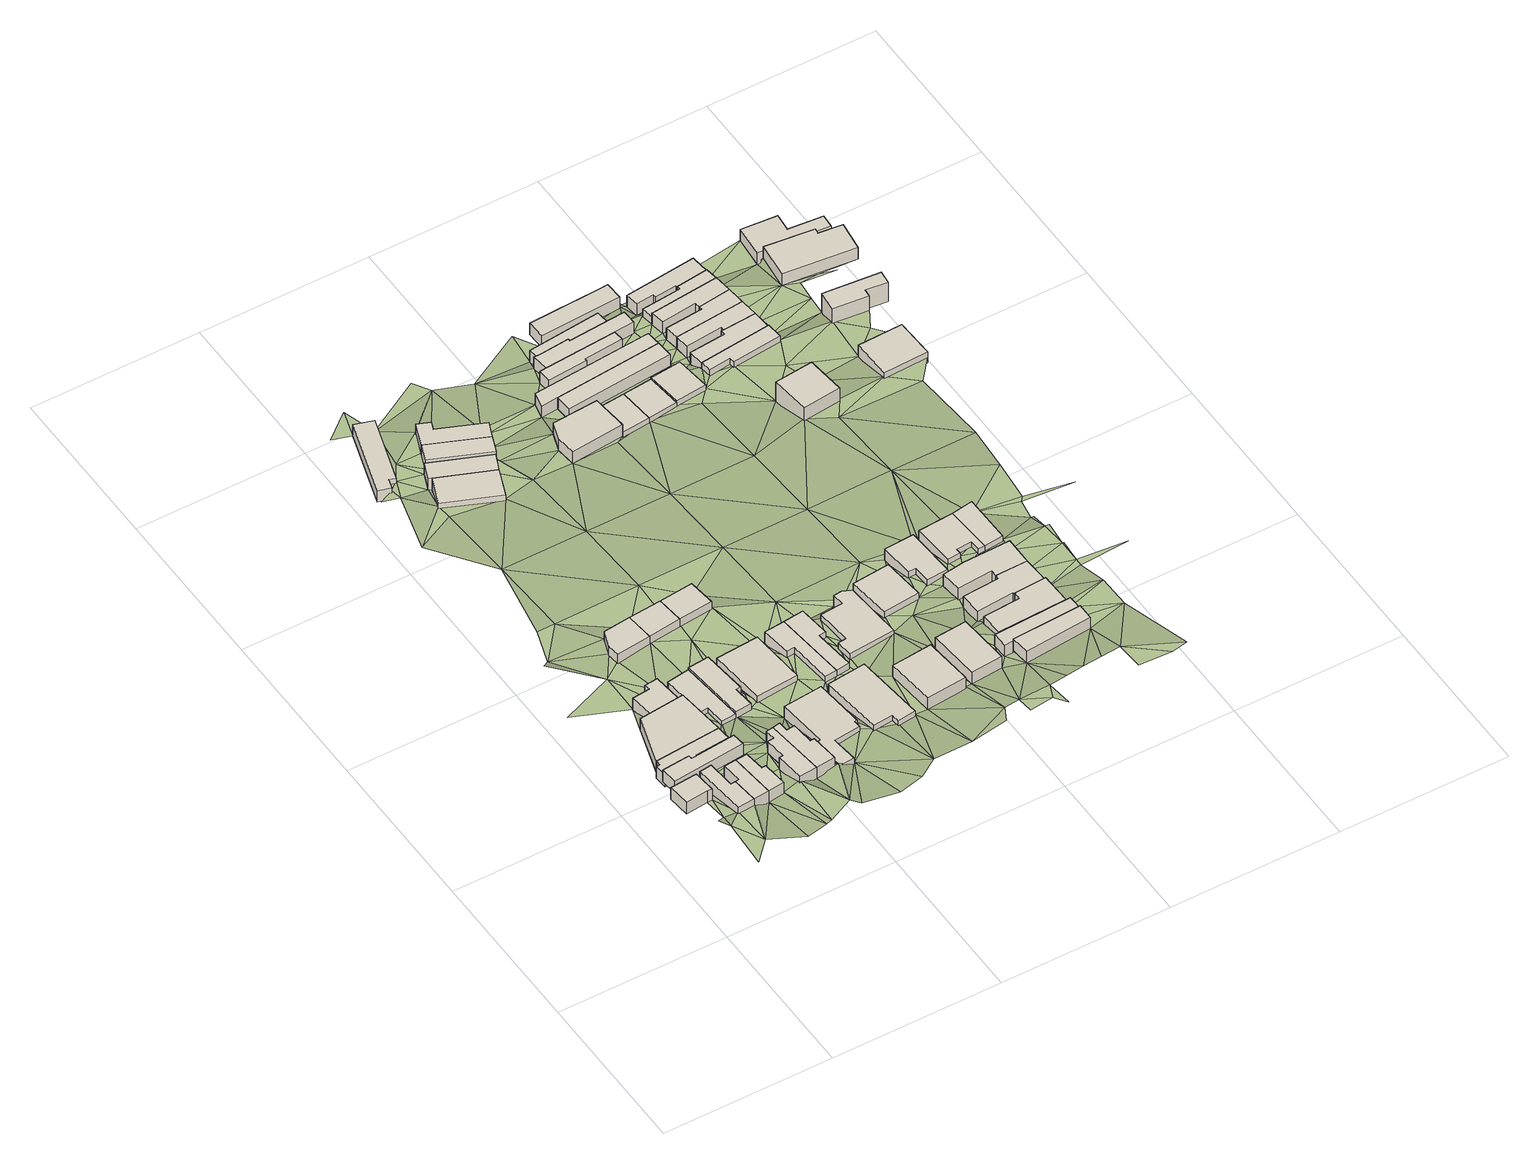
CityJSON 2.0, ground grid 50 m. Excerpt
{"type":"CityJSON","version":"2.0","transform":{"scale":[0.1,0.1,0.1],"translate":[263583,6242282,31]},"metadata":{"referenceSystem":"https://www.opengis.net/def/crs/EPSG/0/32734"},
"CityObjects":{
"building1":{"type":"Building","attributes":{"address":"53 Ravenscraig Road Walmer Estate Cape Town","building":"house","building:levels":1,"building_height":4.1,"plus_code":"4FRW3C8R+PWX","ground_height":49.82,"roof_height":53.92},"geometry":[{"type":"Solid","lod":"1","boundaries":[[[[0,1,2,3]],[[1,4,5,2]],[[4,6,7,5]],[[6,8,9,7]],[[8,0,3,9]],[[3,2,5,7,9]],[[8,6,4,1,0]]]]}]},
"building2":{"type":"Building","attributes":{"address":"44 Lever Street Walmer Estate Cape Town","building":"house","building:levels":1,"building_height":4.1,"plus_code":"4FRW3C8R+PXM","ground_height":49.82,"roof_height":53.92},"geometry":[{"type":"Solid","lod":"1","boundaries":[[[[10,11,12,13]],[[11,14,15,12]],[[14,16,17,15]],[[16,18,19,17]],[[18,20,21,19]],[[20,10,13,21]],[[13,12,15,17,19,21]],[[20,18,16,14,11,10]]]]}]},
"building3":{"type":"Building","attributes":{"address":"51 Walmer Estate Cape Town","building":"house","building:levels":1,"building_height":4.1,"plus_code":"4FRW3C8R+QXF","ground_height":49.82,"roof_height":53.92},"geometry":[{"type":"Solid","lod":"1","boundaries":[[[[22,23,24,25]],[[23,26,27,24]],[[26,28,29,27]],[[28,30,31,29]],[[30,32,33,31]],[[32,34,35,33]],[[34,22,25,35]],[[25,24,27,29,31,33,35]],[[34,32,30,28,26,23,22]]]]}]},
"building4":{"type":"Building","attributes":{"address":"42 Lever Street Walmer Estate Cape Town","building":"house","building:levels":1,"building_height":4.1,"plus_code":"4FRW3C8R+PXH","ground_height":49.82,"roof_height":53.92},"geometry":[{"type":"Solid","lod":"1","boundaries":[[[[36,37,38,39]],[[37,40,41,38]],[[40,10,13,41]],[[10,20,21,13]],[[20,42,43,21]],[[42,36,39,43]],[[39,38,41,13,21,43]],[[42,20,10,40,37,36]]]]}]},
"building5":{"type":"Building","attributes":{"address":"49 Walmer Estate Cape Town","building":"house","building:levels":1,"building_height":4.1,"plus_code":"4FRW3C8R+QXW","ground_height":47.28,"roof_height":51.38},"geometry":[{"type":"Solid","lod":"1","boundaries":[[[[44,45,46,47]],[[45,48,49,46]],[[48,50,51,49]],[[50,52,53,51]],[[52,54,55,53]],[[54,56,57,55]],[[56,58,59,57]],[[58,60,61,59]],[[60,44,47,61]],[[47,46,49,51,53,55,57,59,61]],[[60,58,56,54,52,50,48,45,44]]]]}]},
"building6":{"type":"Building","attributes":{"address":"Walmer Estate Cape Town","building":"house","building:levels":1,"building_height":4.1,"plus_code":"4FRW3C8R+RXP","ground_height":47.28,"roof_height":51.38},"geometry":[{"type":"Solid","lod":"1","boundaries":[[[[45,44,47,46]],[[44,62,63,47]],[[62,64,65,63]],[[64,45,46,65]],[[46,47,63,65]],[[64,62,44,45]]]]}]},
"building7":{"type":"Building","attributes":{"address":"40 Lever Street Walmer Estate Cape Town","building":"house","building:levels":1,"building_height":4.1,"plus_code":"4FRW3C8V+P2F","ground_height":49.82,"roof_height":53.92},"geometry":[{"type":"Solid","lod":"1","boundaries":[[[[36,42,43,39]],[[42,66,67,43]],[[66,68,69,67]],[[68,70,71,69]],[[70,72,73,71]],[[72,36,39,73]],[[39,43,67,69,71,73]],[[72,70,68,66,42,36]]]]}]},
"building8":{"type":"Building","attributes":{"address":"2 Bridge Street Walmer Estate Cape Town","building":"house","building:levels":1,"building_height":4.1,"plus_code":"4FRW3C8R+VXH","ground_height":44.47,"roof_height":48.57},"geometry":[{"type":"Solid","lod":"1","boundaries":[[[[74,75,76,77]],[[75,78,79,76]],[[78,80,81,79]],[[80,82,83,81]],[[82,84,85,83]],[[84,86,87,85]],[[86,88,89,87]],[[88,74,77,89]],[[77,76,79,81,83,85,87,89]],[[88,86,84,82,80,78,75,74]]]]}]},
"building9":{"type":"Building","attributes":{"address":"Lever Street Walmer Estate Cape Town","building":"house","building:levels":1,"building_height":4.1,"plus_code":"4FRW3C8V+P3R","ground_height":50.27,"roof_height":54.37},"geometry":[{"type":"Solid","lod":"1","boundaries":[[[[90,91,92,93]],[[91,94,95,92]],[[94,96,97,95]],[[96,98,99,97]],[[98,100,101,99]],[[100,102,103,101]],[[102,104,105,103]],[[104,90,93,105]],[[93,92,95,97,99,101,103,105]],[[104,102,100,98,96,94,91,90]]]]}]},
"building10":{"type":"Building","attributes":{"address":"4 Bridge Street Walmer Estate Cape Town","building":"house","building:levels":1,"building_height":4.1,"plus_code":"4FRW3C8V+V28","ground_height":44.47,"roof_height":48.57},"geometry":[{"type":"Solid","lod":"1","boundaries":[[[[106,107,108,109]],[[107,110,111,108]],[[110,112,113,111]],[[112,114,115,113]],[[114,116,117,115]],[[116,106,109,117]],[[109,108,111,113,115,117]],[[116,114,112,110,107,106]]]]}]},
"building11":{"type":"Building","attributes":{"address":"Lever Street Walmer Estate Cape Town","building":"house","building:levels":1,"building_height":4.1,"plus_code":"4FRW3C8V+Q33","ground_height":50.27,"roof_height":54.37},"geometry":[{"type":"Solid","lod":"1","boundaries":[[[[91,90,93,92]],[[90,118,119,93]],[[118,120,121,119]],[[120,122,123,121]],[[122,124,125,123]],[[124,126,127,125]],[[126,128,129,127]],[[128,91,92,129]],[[92,93,119,121,123,125,127,129]],[[128,126,124,122,120,118,90,91]]]]}]},
"building12":{"type":"Building","attributes":{"address":"1 Bridge Street Walmer Estate Cape Town","building":"house","building:levels":1,"building_height":4.1,"plus_code":"4FRW3C8V+X27","ground_height":43.1,"roof_height":47.2},"geometry":[{"type":"Solid","lod":"1","boundaries":[[[[130,131,132,133]],[[131,134,135,132]],[[134,136,137,135]],[[136,138,139,137]],[[138,130,133,139]],[[133,132,135,137,139]],[[138,136,134,131,130]]]]}]},
"building13":{"type":"Building","attributes":{"address":"6 Bridge Street Walmer Estate Cape Town","building":"house","building:levels":1,"building_height":4.1,"plus_code":"4FRW3C8V+V36","ground_height":45.21,"roof_height":49.31},"geometry":[{"type":"Solid","lod":"1","boundaries":[[[[140,141,142,143]],[[141,144,145,142]],[[144,146,147,145]],[[146,148,149,147]],[[148,150,151,149]],[[150,140,143,151]],[[143,142,145,147,149,151]],[[150,148,146,144,141,140]]]]}]},
"building14":{"type":"Building","attributes":{"address":"34 Lever Street Walmer Estate Cape Town","building":"house","building:levels":1,"building_height":4.1,"plus_code":"4FRW3C8V+Q4F","ground_height":47.65,"roof_height":51.75},"geometry":[{"type":"Solid","lod":"1","boundaries":[[[[152,153,154,155]],[[153,156,157,154]],[[156,158,159,157]],[[158,160,161,159]],[[160,162,163,161]],[[162,164,165,163]],[[164,166,167,165]],[[166,168,169,167]],[[168,170,171,169]],[[170,152,155,171]],[[155,154,157,159,161,163,165,167,169,171]],[[170,168,166,164,162,160,158,156,153,152]]]]}]},
"building15":{"type":"Building","attributes":{"address":"3 Bridge Street Walmer Estate Cape Town","building":"house","building:levels":1,"building_height":4.1,"plus_code":"4FRW3C8V+X36","ground_height":43.1,"roof_height":47.2},"geometry":[{"type":"Solid","lod":"1","boundaries":[[[[131,130,133,132]],[[130,172,173,133]],[[172,174,175,173]],[[174,131,132,175]],[[132,133,173,175]],[[174,172,130,131]]]]}]},
"building16":{"type":"Building","attributes":{"address":"8 Bridge Street Walmer Estate Cape Town","building":"house","building:levels":1,"building_height":4.1,"plus_code":"4FRW3C8V+V42","ground_height":45.21,"roof_height":49.31},"geometry":[{"type":"Solid","lod":"1","boundaries":[[[[176,177,178,179]],[[177,180,181,178]],[[180,182,183,181]],[[182,176,179,183]],[[179,178,181,183]],[[182,180,177,176]]]]}]},
"building17":{"type":"Building","attributes":{"address":"42 Upper Warwick Street Woodstock Cape Town","building":"house","building:levels":1,"building_height":4.1,"plus_code":"4FRW3C9R+8X7","ground_height":31.88,"roof_height":35.98},"geometry":[{"type":"Solid","lod":"1","boundaries":[[[[184,185,186,187]],[[185,188,189,186]],[[188,190,191,189]],[[190,192,193,191]],[[192,194,195,193]],[[194,184,187,195]],[[187,186,189,191,193,195]],[[194,192,190,188,185,184]]]]}]},
"building18":{"type":"Building","attributes":{"address":"5A Bridge Street Walmer Estate Cape Town","building":"house","building:levels":1,"building_height":4.1,"plus_code":"4FRW3C8V+X46","ground_height":43.1,"roof_height":47.2},"geometry":[{"type":"Solid","lod":"1","boundaries":[[[[174,172,173,175]],[[172,196,197,173]],[[196,198,199,197]],[[198,174,175,199]],[[175,173,197,199]],[[198,196,172,174]]]]}]},
"building19":{"type":"Building","attributes":{"address":"38 Ravenscraig Road Woodstock Cape Town","building":"house","building:levels":1,"building_height":4.1,"plus_code":"4FRW3C9V+62F","ground_height":34.87,"roof_height":38.97},"geometry":[{"type":"Solid","lod":"1","boundaries":[[[[200,201,202,203]],[[201,204,205,202]],[[204,206,207,205]],[[206,200,203,207]],[[203,202,205,207]],[[206,204,201,200]]]]}]},
"building20":{"type":"Building","attributes":{"address":"26 Lever Street Walmer Estate Cape Town","building":"house","building:levels":1,"building_height":4.1,"plus_code":"4FRW3C8V+Q58","ground_height":48.02,"roof_height":52.12},"geometry":[{"type":"Solid","lod":"1","boundaries":[[[[208,209,210,211]],[[209,212,213,210]],[[212,214,215,213]],[[214,216,217,215]],[[216,218,219,217]],[[218,208,211,219]],[[211,210,213,215,217,219]],[[218,216,214,212,209,208]]]]}]},
"building21":{"type":"Building","attributes":{"address":"10 Bridge Street Walmer Estate Cape Town","building":"house","building:levels":1,"building_height":4.1,"plus_code":"4FRW3C8V+R5M","ground_height":45.42,"roof_height":49.52},"geometry":[{"type":"Solid","lod":"1","boundaries":[[[[220,221,222,223]],[[221,224,225,222]],[[224,226,227,225]],[[226,228,229,227]],[[228,230,231,229]],[[230,220,223,231]],[[223,222,225,227,229,231]],[[230,228,226,224,221,220]]]]}]},
"building22":{"type":"Building","attributes":{"address":"36 Ravenscraig Road Woodstock Cape Town","building":"house","building:levels":1,"building_height":4.1,"plus_code":"4FRW3C9V+62W","ground_height":34.87,"roof_height":38.97},"geometry":[{"type":"Solid","lod":"1","boundaries":[[[[200,232,233,203]],[[232,234,235,233]],[[234,236,237,235]],[[236,201,202,237]],[[201,200,203,202]],[[203,233,235,237,202]],[[201,236,234,232,200]]]]}]},
"building23":{"type":"Building","attributes":{"address":"34 Ravenscraig Road Woodstock Cape Town","building":"house","building:levels":1,"building_height":4.1,"plus_code":"4FRW3C9V+72H","ground_height":33.95,"roof_height":38.05},"geometry":[{"type":"Solid","lod":"1","boundaries":[[[[238,239,240,241]],[[239,242,243,240]],[[242,244,245,243]],[[244,238,241,245]],[[241,240,243,245]],[[244,242,239,238]]]]}]},
"building24":{"type":"Building","attributes":{"address":"12 Bridge Street Walmer Estate Cape Town","building":"house","building:levels":1,"building_height":4.1,"plus_code":"4FRW3C8V+R5P","ground_height":45.42,"roof_height":49.52},"geometry":[{"type":"Solid","lod":"1","boundaries":[[[[221,220,223,222]],[[220,246,247,223]],[[246,248,249,247]],[[248,250,251,249]],[[250,252,253,251]],[[252,221,222,253]],[[222,223,247,249,251,253]],[[252,250,248,246,220,221]]]]}]},
"building25":{"type":"Building","attributes":{"address":"32 Ravenscraig Road Woodstock Cape Town","building":"house","building:levels":1,"building_height":4.1,"plus_code":"4FRW3C9V+72X","ground_height":33.95,"roof_height":38.05},"geometry":[{"type":"Solid","lod":"1","boundaries":[[[[238,254,255,241]],[[254,256,257,255]],[[256,258,259,257]],[[258,260,261,259]],[[260,239,240,261]],[[239,238,241,240]],[[241,255,257,259,261,240]],[[239,260,258,256,254,238]]]]}]},
"building26":{"type":"Building","attributes":{"address":"24 Lever Street Walmer Estate Cape Town","building":"house","building:levels":1,"building_height":4.1,"plus_code":"4FRW3C8V+Q65","ground_height":50.91,"roof_height":55.01},"geometry":[{"type":"Solid","lod":"1","boundaries":[[[[262,263,264,265]],[[263,266,267,264]],[[266,268,269,267]],[[268,262,265,269]],[[265,264,267,269]],[[268,266,263,262]]]]}]},
"building27":{"type":"Building","attributes":{"address":"14 Bridge Street Walmer Estate Cape Town","building":"house","building:levels":1,"building_height":4.1,"plus_code":"4FRW3C8V+V68","ground_height":45.42,"roof_height":49.52},"geometry":[{"type":"Solid","lod":"1","boundaries":[[[[270,271,272,273]],[[271,274,275,272]],[[274,276,277,275]],[[276,278,279,277]],[[278,280,281,279]],[[280,282,283,281]],[[282,284,285,283]],[[284,286,287,285]],[[286,270,273,287]],[[273,272,275,277,279,281,283,285,287]],[[286,284,282,280,278,276,274,271,270]]]]}]},
"building28":{"type":"Building","attributes":{"address":"22 Lever Street Walmer Estate Cape Town","building":"house","building:levels":1,"building_height":4.1,"plus_code":"4FRW3C8V+Q82","ground_height":51.64,"roof_height":55.74},"geometry":[{"type":"Solid","lod":"1","boundaries":[[[[288,289,290,291]],[[289,292,293,290]],[[292,294,295,293]],[[294,288,291,295]],[[291,290,293,295]],[[294,292,289,288]]]]}]},
"building29":{"type":"Building","attributes":{"address":"14 High Street Woodstock Cape Town","building":"house","building:levels":1,"building_height":4.1,"plus_code":"4FRW3C9V+65M","ground_height":37.49,"roof_height":41.59},"geometry":[{"type":"Solid","lod":"1","boundaries":[[[[296,297,298,299]],[[297,300,301,298]],[[300,302,303,301]],[[302,304,305,303]],[[304,296,299,305]],[[299,298,301,303,305]],[[304,302,300,297,296]]]]}]},
"building30":{"type":"Building","attributes":{"address":"16 Bridge Street Walmer Estate Cape Town","building":"house","building:levels":1,"building_height":4.1,"plus_code":"4FRW3C8V+V7H","ground_height":46.21,"roof_height":50.31},"geometry":[{"type":"Solid","lod":"1","boundaries":[[[[306,307,308,309]],[[307,310,311,308]],[[310,312,313,311]],[[312,306,309,313]],[[309,308,311,313]],[[312,310,307,306]]]]}]},
"building31":{"type":"Building","attributes":{"address":"12 High Street Woodstock Cape Town","building":"house","building:levels":1,"building_height":4.1,"plus_code":"4FRW3C9V+66F","ground_height":34.59,"roof_height":38.69},"geometry":[{"type":"Solid","lod":"1","boundaries":[[[[314,315,316,317]],[[315,318,319,316]],[[318,320,321,319]],[[320,314,317,321]],[[317,316,319,321]],[[320,318,315,314]]]]}]},
"building32":{"type":"Building","attributes":{"address":"42 Upper Park Road Walmer Estate Cape Town","building":"house","building:levels":1,"building_height":4.1,"plus_code":"4FRW3C8V+P9Q","ground_height":52.41,"roof_height":56.51},"geometry":[{"type":"Solid","lod":"1","boundaries":[[[[322,323,324,325]],[[323,326,327,324]],[[326,328,329,327]],[[328,322,325,329]],[[325,324,327,329]],[[328,326,323,322]]]]}]},
"building33":{"type":"Building","attributes":{"address":"40 Upper Park Road Walmer Estate Cape Town","building":"house","building:levels":1,"building_height":4.1,"plus_code":"4FRW3C8V+P9W","ground_height":51.64,"roof_height":55.74},"geometry":[{"type":"Solid","lod":"1","boundaries":[[[[330,331,332,333]],[[331,334,335,332]],[[334,336,337,335]],[[336,338,339,337]],[[338,330,333,339]],[[333,332,335,337,339]],[[338,336,334,331,330]]]]}]},
"building34":{"type":"Building","attributes":{"address":"18 Bridge Street Walmer Estate Cape Town","building":"house","building:levels":1,"building_height":4.1,"plus_code":"4FRW3C8V+V8X","ground_height":46.21,"roof_height":50.31},"geometry":[{"type":"Solid","lod":"1","boundaries":[[[[340,341,342,343]],[[341,344,345,342]],[[344,346,347,345]],[[346,348,349,347]],[[348,350,351,349]],[[350,340,343,351]],[[343,342,345,347,349,351]],[[350,348,346,344,341,340]]]]}]},
"building35":{"type":"Building","attributes":{"address":"38 Upper Park Road Walmer Estate Cape Town","building":"house","building:levels":1,"building_height":4.1,"plus_code":"4FRW3C8V+Q9H","ground_height":49.59,"roof_height":53.69},"geometry":[{"type":"Solid","lod":"1","boundaries":[[[[352,353,354,355]],[[353,356,357,354]],[[356,358,359,357]],[[358,360,361,359]],[[360,362,363,361]],[[362,352,355,363]],[[355,354,357,359,361,363]],[[362,360,358,356,353,352]]]]}]},
"building36":{"type":"Building","attributes":{"address":"27 Ravenscraig Road Woodstock Cape Town","building":"house","building:levels":1,"building_height":4.1,"plus_code":"4FRW3C9V+76Q","ground_height":34.59,"roof_height":38.69},"geometry":[{"type":"Solid","lod":"1","boundaries":[[[[364,365,366,367]],[[365,368,369,366]],[[368,370,371,369]],[[370,372,373,371]],[[372,364,367,373]],[[367,366,369,371,373]],[[372,370,368,365,364]]]]}]},
"building37":{"type":"Building","attributes":{"address":"36 Upper Park Road Walmer Estate Cape Town","building":"house","building:levels":1,"building_height":4.1,"plus_code":"4FRW3C8V+R95","ground_height":48.82,"roof_height":52.92},"geometry":[{"type":"Solid","lod":"1","boundaries":[[[[374,375,376,377]],[[375,378,379,376]],[[378,380,381,379]],[[380,382,383,381]],[[382,384,385,383]],[[384,386,387,385]],[[386,388,389,387]],[[388,374,377,389]],[[377,376,379,381,383,385,387,389]],[[388,386,384,382,380,378,375,374]]]]}]},
"building38":{"type":"Building","attributes":{"address":"25 Ravenscraig Road Woodstock Cape Town","building":"house","building:levels":1,"building_height":4.1,"plus_code":"4FRW3C9V+864","ground_height":34.59,"roof_height":38.69},"geometry":[{"type":"Solid","lod":"1","boundaries":[[[[390,391,392,393]],[[391,394,395,392]],[[394,396,397,395]],[[396,398,399,397]],[[398,400,401,399]],[[400,402,403,401]],[[402,390,393,403]],[[393,392,395,397,399,401,403]],[[402,400,398,396,394,391,390]]]]}]},
"building39":{"type":"Building","attributes":{"address":"29 Ravenscraig Road Woodstock Cape Town","building":"house","building:levels":1,"building_height":4.1,"plus_code":"4FRW3C9V+769","ground_height":34.59,"roof_height":38.69},"geometry":[{"type":"Solid","lod":"1","boundaries":[[[[364,404,405,367]],[[404,406,407,405]],[[406,365,366,407]],[[365,364,367,366]],[[367,405,407,366]],[[365,406,404,364]]]]}]},
"building40":{"type":"Building","attributes":{"address":"10 High Street Woodstock Cape Town","building":"house","building:levels":1,"building_height":4.1,"plus_code":"4FRW3C9V+67C","ground_height":34.59,"roof_height":38.69},"geometry":[{"type":"Solid","lod":"1","boundaries":[[[[320,318,319,321]],[[318,408,409,319]],[[408,410,411,409]],[[410,320,321,411]],[[321,319,409,411]],[[410,408,318,320]]]]}]},
"building41":{"type":"Building","attributes":{"address":"34 Upper Park Road Walmer Estate Cape Town","building":"house","building:levels":1,"building_height":4.1,"plus_code":"4FRW3C8V+R9X","ground_height":48.82,"roof_height":52.92},"geometry":[{"type":"Solid","lod":"1","boundaries":[[[[375,374,377,376]],[[374,412,413,377]],[[412,414,415,413]],[[414,416,417,415]],[[416,418,419,417]],[[418,420,421,419]],[[420,375,376,421]],[[376,377,413,415,417,419,421]],[[420,418,416,414,412,374,375]]]]}]},
"building42":{"type":"Building","attributes":{"address":"23 Ravenscraig Road Woodstock Cape Town","building":"house","building:levels":1,"building_height":4.1,"plus_code":"4FRW3C9V+87C","ground_height":34.59,"roof_height":38.69},"geometry":[{"type":"Solid","lod":"1","boundaries":[[[[391,390,393,392]],[[390,422,423,393]],[[422,424,425,423]],[[424,426,427,425]],[[426,428,429,427]],[[428,430,431,429]],[[430,432,433,431]],[[432,391,392,433]],[[392,393,423,425,427,429,431,433]],[[432,430,428,426,424,422,390,391]]]]}]},
"building43":{"type":"Building","attributes":{"address":"20 Bridge Street Walmer Estate Cape Town","building":"house","building:levels":1,"building_height":4.1,"plus_code":"4FRW3C8V+V9X","ground_height":46.74,"roof_height":50.84},"geometry":[{"type":"Solid","lod":"1","boundaries":[[[[434,435,436,437]],[[435,438,439,436]],[[438,440,441,439]],[[440,442,443,441]],[[442,444,445,443]],[[444,446,447,445]],[[446,448,449,447]],[[448,434,437,449]],[[437,436,439,441,443,445,447,449]],[[448,446,444,442,440,438,435,434]]]]}]},
"building44":{"type":"Building","attributes":{"address":"21 Ravenscraig Road Woodstock Cape Town","building":"house","building:levels":1,"building_height":4.1,"plus_code":"4FRW3C9V+86X","ground_height":32.24,"roof_height":36.34},"geometry":[{"type":"Solid","lod":"1","boundaries":[[[[450,451,452,453]],[[451,454,455,452]],[[454,456,457,455]],[[456,458,459,457]],[[458,460,461,459]],[[460,462,463,461]],[[462,450,453,463]],[[453,452,455,457,459,461,463]],[[462,460,458,456,454,451,450]]]]}]},
"building45":{"type":"Building","attributes":{"address":"8 High Street Woodstock Cape Town","building":"house","building:levels":1,"building_height":4.1,"plus_code":"4FRW3C9V+68C","ground_height":35.14,"roof_height":39.24},"geometry":[{"type":"Solid","lod":"1","boundaries":[[[[464,465,466,467]],[[465,468,469,466]],[[468,470,471,469]],[[470,464,467,471]],[[467,466,469,471]],[[470,468,465,464]]]]}]},
"building46":{"type":"Building","attributes":{"address":"22 Bridge Street","building":"yes","building:levels":1,"building_height":4.1,"plus_code":"4FRW3C8V+VCW","ground_height":46.74,"roof_height":50.84},"geometry":[{"type":"Solid","lod":"1","boundaries":[[[[434,448,449,437]],[[448,472,473,449]],[[472,474,475,473]],[[474,434,437,475]],[[437,449,473,475]],[[474,472,448,434]]]]}]},
"building47":{"type":"Building","attributes":{"address":"19 Ravenscraig Road Woodstock Cape Town","building":"house","building:levels":1,"building_height":4.1,"plus_code":"4FRW3C9V+977","ground_height":32.24,"roof_height":36.34},"geometry":[{"type":"Solid","lod":"1","boundaries":[[[[476,477,478,479]],[[477,480,481,478]],[[480,482,483,481]],[[482,484,485,483]],[[484,476,479,485]],[[479,478,481,483,485]],[[484,482,480,477,476]]]]}]},
"building48":{"type":"Building","attributes":{"address":"20A Park Road Woodstock Cape Town","building":"house","building:levels":2,"building_height":6.9,"plus_code":"4FRW3C9V+4CR","ground_height":38.18,"roof_height":45.08},"geometry":[{"type":"Solid","lod":"1","boundaries":[[[[486,487,488,489]],[[487,490,491,488]],[[490,492,493,491]],[[492,486,489,493]],[[489,488,491,493]],[[492,490,487,486]]]]}]},
"building49":{"type":"Building","attributes":{"address":"22 Park Road Woodstock Cape Town","building":"house","building:levels":1,"building_height":4.1,"plus_code":"4FRW3C9V+69P","ground_height":35.5,"roof_height":39.6},"geometry":[{"type":"Solid","lod":"1","boundaries":[[[[494,495,496,497]],[[495,498,499,496]],[[498,500,501,499]],[[500,502,503,501]],[[502,504,505,503]],[[504,494,497,505]],[[497,496,499,501,503,505]],[[504,502,500,498,495,494]]]]}]},
"building50":{"type":"Building","attributes":{"address":"20 Park Road Woodstock Cape Town","building":"house","building:levels":1,"building_height":4.1,"plus_code":"4FRW3C9V+69W","ground_height":35.14,"roof_height":39.24},"geometry":[{"type":"Solid","lod":"1","boundaries":[[[[506,507,508,509]],[[507,510,511,508]],[[510,512,513,511]],[[512,514,515,513]],[[514,516,517,515]],[[516,518,519,517]],[[518,506,509,519]],[[509,508,511,513,515,517,519]],[[518,516,514,512,510,507,506]]]]}]},
"building51":{"type":"Building","attributes":{"address":"18 Park Road Woodstock Cape Town","building":"house","building:levels":1,"building_height":4.1,"plus_code":"4FRW3C9V+79G","ground_height":35.14,"roof_height":39.24},"geometry":[{"type":"Solid","lod":"1","boundaries":[[[[507,520,521,508]],[[520,522,523,521]],[[522,524,525,523]],[[524,526,527,525]],[[526,510,511,527]],[[510,507,508,511]],[[508,521,523,525,527,511]],[[510,526,524,522,520,507]]]]}]},
"building52":{"type":"Building","attributes":{"address":"16 Park Road Woodstock Cape Town","building":"house","building:levels":1,"building_height":4.1,"plus_code":"4FRW3C9V+79P","ground_height":35.14,"roof_height":39.24},"geometry":[{"type":"Solid","lod":"1","boundaries":[[[[520,528,529,521]],[[528,530,531,529]],[[530,532,533,531]],[[532,534,535,533]],[[534,522,523,535]],[[522,520,521,523]],[[521,529,531,533,535,523]],[[522,534,532,530,528,520]]]]}]},
"building53":{"type":"Building","attributes":{"address":"14 Park Road Woodstock Cape Town","building":"house","building:levels":1,"building_height":4.1,"plus_code":"4FRW3C9V+894","ground_height":35.14,"roof_height":39.24},"geometry":[{"type":"Solid","lod":"1","boundaries":[[[[528,536,537,529]],[[536,538,539,537]],[[538,540,541,539]],[[540,542,543,541]],[[542,544,545,543]],[[544,530,531,545]],[[530,528,529,531]],[[529,537,539,541,543,545,531]],[[530,544,542,540,538,536,528]]]]}]},
"building54":{"type":"Building","attributes":{"address":"12 Park Road Woodstock Cape Town","building":"house","building:levels":1,"building_height":4.1,"plus_code":"4FRW3C9V+89G","ground_height":33.24,"roof_height":37.34},"geometry":[{"type":"Solid","lod":"1","boundaries":[[[[546,547,548,549]],[[547,550,551,548]],[[550,552,553,551]],[[552,554,555,553]],[[554,556,557,555]],[[556,558,559,557]],[[558,546,549,559]],[[549,548,551,553,555,557,559]],[[558,556,554,552,550,547,546]]]]}]},
"building55":{"type":"Building","attributes":{"address":"10 Park Road Woodstock Cape Town","building":"house","building:levels":1,"building_height":4.1,"plus_code":"4FRW3C9V+89W","ground_height":32.92,"roof_height":37.02},"geometry":[{"type":"Solid","lod":"1","boundaries":[[[[560,561,562,563]],[[561,564,565,562]],[[564,566,567,565]],[[566,568,569,567]],[[568,570,571,569]],[[570,572,573,571]],[[572,574,575,573]],[[574,560,563,575]],[[563,562,565,567,569,571,573,575]],[[574,572,570,568,566,564,561,560]]]]}]},
"building56":{"type":"Building","attributes":{"address":"19 Park Road Woodstock Cape Town","building":"house","building:levels":1,"building_height":4.1,"plus_code":"4FRW3C9V+4GV","ground_height":38.2,"roof_height":42.3},"geometry":[{"type":"Solid","lod":"1","boundaries":[[[[576,577,578,579]],[[577,580,581,578]],[[580,582,583,581]],[[582,576,579,583]],[[579,578,581,583]],[[582,580,577,576]]]]}]},
"building57":{"type":"Building","attributes":{"address":"17 Park Road Woodstock Cape Town","building":"house","building:levels":2,"building_height":6.9,"plus_code":"4FRW3C9V+6GG","ground_height":35.75,"roof_height":42.65},"geometry":[{"type":"Solid","lod":"1","boundaries":[[[[584,585,586,587]],[[585,588,589,586]],[[588,590,591,589]],[[590,592,593,591]],[[592,594,595,593]],[[594,584,587,595]],[[587,586,589,591,593,595]],[[594,592,590,588,585,584]]]]}]},
"building58":{"type":"Building","attributes":{"address":"11 Park Road Woodstock Cape Town","building":"house","building:levels":1,"building_height":4.1,"plus_code":"4FRW3C9V+8G4","ground_height":35.65,"roof_height":39.75},"geometry":[{"type":"Solid","lod":"1","boundaries":[[[[596,597,598,599]],[[597,600,601,598]],[[600,602,603,601]],[[602,604,605,603]],[[604,606,607,605]],[[606,596,599,607]],[[599,598,601,603,605,607]],[[606,604,602,600,597,596]]]]}]},
"building59":{"type":"Building","attributes":{"address":"9 Park Road Woodstock Cape Town","building":"house","building:levels":1,"building_height":4.1,"plus_code":"4FRW3C9V+9G2","ground_height":33.32,"roof_height":37.42},"geometry":[{"type":"Solid","lod":"1","boundaries":[[[[608,609,610,611]],[[609,612,613,610]],[[612,614,615,613]],[[614,616,617,615]],[[616,618,619,617]],[[618,608,611,619]],[[611,610,613,615,617,619]],[[618,616,614,612,609,608]]]]}]},
"terrain1":{"type":"TINRelief","geometry":[{"type":"CompositeSurface","lod":"1","boundaries":[[[620,621,622]],[[620,623,624]],[[620,622,625]],[[625,623,620]],[[4,1,623]],[[625,4,623]],[[26,6,16]],[[622,626,625]],[[4,625,16]],[[4,16,6]],[[26,16,14]],[[622,42,626]],[[622,627,42]],[[34,32,628]],[[37,11,10]],[[11,37,14]],[[28,26,14]],[[10,40,37]],[[627,629,42]],[[37,36,14]],[[30,628,32]],[[630,42,629]],[[628,631,632]],[[36,28,14]],[[633,74,634]],[[74,64,635]],[[630,629,636]],[[635,64,62]],[[637,630,636]],[[36,72,28]],[[638,72,70]],[[631,628,30]],[[634,639,640]],[[630,102,638]],[[630,637,102]],[[636,641,637]],[[72,638,98]],[[74,86,634]],[[635,62,642]],[[98,28,72]],[[88,86,74]],[[102,98,638]],[[634,643,639]],[[644,642,62]],[[30,28,94]],[[94,631,30]],[[44,631,645]],[[639,646,647]],[[98,102,100]],[[90,637,641]],[[86,84,634]],[[94,28,98]],[[648,644,62]],[[44,649,62]],[[649,44,645]],[[648,62,649]],[[634,84,650]],[[643,634,650]],[[639,643,651]],[[639,651,646]],[[98,96,94]],[[631,652,645]],[[648,649,110]],[[94,652,631]],[[653,649,645]],[[84,648,110]],[[641,654,90]],[[655,641,656]],[[94,91,652]],[[647,646,657]],[[90,654,118]],[[110,140,84]],[[128,652,91]],[[655,654,641]],[[658,650,84]],[[128,126,124]],[[655,656,659]],[[654,660,118]],[[118,660,120]],[[120,660,122]],[[122,660,124]],[[658,84,140]],[[646,651,131]],[[128,160,652]],[[124,660,661]],[[128,124,160]],[[160,662,652]],[[661,160,124]],[[663,664,657]],[[665,666,662]],[[659,667,655]],[[668,665,662]],[[662,160,668]],[[669,666,665]],[[664,670,671]],[[672,657,646]],[[670,664,663]],[[658,140,673]],[[669,665,176]],[[665,668,176]],[[674,655,675]],[[673,140,150]],[[669,176,150]],[[131,672,646]],[[676,671,677]],[[678,655,667]],[[668,160,679]],[[150,176,673]],[[655,680,675]],[[677,671,681]],[[682,658,673]],[[655,678,680]],[[683,677,681]],[[236,671,670]],[[663,657,684]],[[681,671,236]],[[685,675,686]],[[687,679,160]],[[675,680,686]],[[131,174,672]],[[688,673,176]],[[236,670,201]],[[670,663,684]],[[680,209,686]],[[234,681,236]],[[657,672,689]],[[234,690,681]],[[686,209,687]],[[680,678,691]],[[673,692,682]],[[689,684,657]],[[194,681,690]],[[693,680,691]],[[687,694,679]],[[687,209,694]],[[695,690,234]],[[688,692,673]],[[184,696,697]],[[698,691,678]],[[699,688,679]],[[174,198,672]],[[700,690,695]],[[694,701,679]],[[701,699,679]],[[702,694,209]],[[678,703,698]],[[699,224,688]],[[696,184,194]],[[224,692,688]],[[704,690,700]],[[194,690,704]],[[702,209,208]],[[234,705,695]],[[698,703,268]],[[224,706,692]],[[702,208,707]],[[689,708,684]],[[198,692,706]],[[266,698,268]],[[698,266,208]],[[684,708,709]],[[198,710,672]],[[224,221,706]],[[695,705,244]],[[672,710,689]],[[711,707,208]],[[712,707,713]],[[711,713,707]],[[714,268,703]],[[705,709,708]],[[713,715,712]],[[704,716,194]],[[706,221,252]],[[703,717,714]],[[718,715,713]],[[708,244,705]],[[719,258,256]],[[710,198,706]],[[304,708,689]],[[715,718,720]],[[704,258,716]],[[720,252,715]],[[208,721,711]],[[721,208,266]],[[722,268,714]],[[719,256,254]],[[194,716,723]],[[708,302,244]],[[284,706,252]],[[284,252,720]],[[716,258,719]],[[724,689,710]],[[725,721,266]],[[304,689,724]],[[238,244,726]],[[722,714,294]],[[708,304,302]],[[294,714,727]],[[720,728,284]],[[294,725,722]],[[729,706,284]],[[726,244,302]],[[292,725,294]],[[238,372,254]],[[725,292,721]],[[727,730,731]],[[288,294,727]],[[370,719,254]],[[732,710,706]],[[733,716,719]],[[726,372,238]],[[734,721,735]],[[732,706,729]],[[721,292,736]],[[721,736,735]],[[737,727,731]],[[306,729,734]],[[734,735,306]],[[733,719,370]],[[372,370,254]],[[326,288,727]],[[326,727,737]],[[738,304,724]],[[739,737,731]],[[736,292,289]],[[306,732,729]],[[740,735,736]],[[404,372,726]],[[741,724,710]],[[742,304,738]],[[289,288,336]],[[336,288,338]],[[288,326,338]],[[737,743,326]],[[744,404,726]],[[323,338,326]],[[745,289,336]],[[372,404,364]],[[710,732,741]],[[380,736,289]],[[306,312,732]],[[370,394,733]],[[745,746,289]],[[736,747,740]],[[738,724,748]],[[743,749,326]],[[750,289,746]],[[750,380,289]],[[747,736,380]],[[394,370,396]],[[432,733,394]],[[740,751,312]],[[740,752,751]],[[732,312,340]],[[738,748,742]],[[462,733,432]],[[740,416,752]],[[340,312,751]],[[416,740,747]],[[752,753,751]],[[744,320,404]],[[398,396,370]],[[724,741,754]],[[394,391,432]],[[724,754,748]],[[755,750,746]],[[336,756,745]],[[733,462,757]],[[749,328,326]],[[340,758,732]],[[759,752,416]],[[732,758,741]],[[462,432,430]],[[760,747,380]],[[755,353,750]],[[750,353,761]],[[762,328,749]],[[763,759,416]],[[760,764,747]],[[765,747,764]],[[759,763,766]],[[757,462,477]],[[758,759,766]],[[767,745,756]],[[404,320,768]],[[328,762,769]],[[758,766,435]],[[770,766,763]],[[398,370,771]],[[754,772,748]],[[748,772,773]],[[770,763,774]],[[775,776,769]],[[777,428,426]],[[741,758,778]],[[398,779,400]],[[780,477,462]],[[781,770,782]],[[741,783,754]],[[782,770,774]],[[774,763,784]],[[785,328,769]],[[768,320,464]],[[778,758,435]],[[776,786,769]],[[785,322,328]],[[434,787,435]],[[756,322,785]],[[788,789,777]],[[772,790,773]],[[777,426,791]],[[792,774,784]],[[767,756,793]],[[786,785,769]],[[398,771,779]],[[778,435,787]],[[772,754,486]],[[778,783,741]],[[767,793,352]],[[784,794,792]],[[464,470,768]],[[793,756,785]],[[795,352,796]],[[791,788,777]],[[434,474,787]],[[486,754,783]],[[780,797,477]],[[779,798,799]],[[772,486,790]],[[800,784,795]],[[352,793,801]],[[802,470,790]],[[787,474,778]],[[771,798,779]],[[801,796,352]],[[803,802,790]],[[768,470,516]],[[794,784,804]],[[788,791,780]],[[802,516,470]],[[795,796,800]],[[522,805,768]],[[806,803,790]],[[516,524,768]],[[805,534,771]],[[522,768,524]],[[806,790,486]],[[474,794,807]],[[798,771,540]],[[804,784,800]],[[805,522,534]],[[780,791,797]],[[808,791,798]],[[771,534,542]],[[809,783,778]],[[542,540,771]],[[807,794,804]],[[806,810,803]],[[808,798,540]],[[800,796,811]],[[566,791,808]],[[566,797,791]],[[812,524,516]],[[808,540,538]],[[474,813,778]],[[800,814,804]],[[807,815,474]],[[566,564,797]],[[816,797,564]],[[809,817,783]],[[797,816,818]],[[796,801,819]],[[820,542,534]],[[806,486,821]],[[815,822,474]],[[823,807,804]],[[808,570,566]],[[824,524,812]],[[825,524,824]],[[826,816,564]],[[474,822,813]],[[568,566,570]],[[778,827,809]],[[486,492,821]],[[542,820,828]],[[829,542,828]],[[808,554,570]],[[830,825,824]],[[821,831,806]],[[827,778,813]],[[809,832,817]],[[570,554,552]],[[552,833,570]],[[834,822,815]],[[835,826,564]],[[832,492,817]],[[836,837,826]],[[492,576,821]],[[827,838,809]],[[809,838,832]],[[831,821,839]],[[492,832,576]],[[826,835,836]],[[840,841,842]],[[839,821,576]],[[494,831,584]],[[843,494,844]],[[845,843,846]],[[846,841,845]],[[846,842,841]],[[584,831,839]],[[550,842,609]],[[844,494,584]],[[832,838,847]],[[843,844,846]],[[608,835,550]],[[576,848,839]],[[609,842,846]],[[848,576,582]],[[608,550,609]],[[849,846,844]],[[850,839,848]],[[851,609,846]],[[849,852,846]],[[853,609,851]],[[849,854,852]],[[846,852,855]]]}]}
},
"vertices":[
[47,266,188],[112,273,188],[112,273,229],[47,266,229],[127,273,188],[127,273,229],[121,338,188],[121,338,229],[41,331,188],[41,331,229],
[190,264,188],[176,263,188],[176,263,229],[190,264,229],[169,345,188],[169,345,229],[133,340,188],[133,340,229],[148,183,188],[148,183,229],[198,186,188],[198,186,229],
[65,395,188],[56,394,188],[56,394,229],[65,395,229],[61,344,188],[61,344,229],[277,366,188],[277,366,229],[273,404,188],[273,404,229],[140,391,188],[140,391,229],[139,402,188],[139,402,229],
[231,328,188],[195,324,188],[195,324,229],[231,328,229],[201,266,188],[201,266,229],[244,191,188],[244,191,229],
[267,466,163],[73,450,163],[73,450,204],[267,466,204],[74,435,163],[74,435,204],[62,434,163],[62,434,204],[65,395,163],[65,395,204],[139,402,163],[139,402,204],[169,405,163],[169,405,204],[169,415,163],[169,415,204],[270,424,163],[270,424,204],
[252,612,163],[252,612,204],[117,598,163],[117,598,204],
[292,197,188],[292,197,229],[284,271,188],[284,271,229],[272,270,188],[272,270,229],[265,330,188],[265,330,229],
[154,692,135],[164,604,135],[164,604,176],[154,692,176],[217,610,135],[217,610,176],[215,628,135],[215,628,176],[251,632,135],[251,632,176],[242,718,135],[242,718,176],[203,714,135],[203,714,176],[205,697,135],[205,697,176],
[387,194,193],[368,371,193],[368,371,234],[387,194,234],[347,368,193],[347,368,234],[350,338,193],[350,338,234],[331,336,193],[331,336,234],[337,274,193],[337,274,234],[325,273,193],[325,273,234],[334,189,193],[334,189,234],
[344,508,135],[325,703,135],[325,703,176],[344,508,176],[259,694,135],[259,694,176],[271,560,135],[271,560,176],[295,563,135],[295,563,176],[300,505,135],[300,505,176],
[444,200,193],[444,200,234],[435,283,193],[435,283,234],[423,282,193],[423,282,234],[417,348,193],[417,348,234],[392,345,193],[392,345,234],[390,375,193],[390,375,234],
[312,865,121],[304,949,121],[304,949,162],[312,865,162],[224,940,121],[224,940,162],[206,890,121],[206,890,162],[210,854,121],[210,854,162],
[325,703,142],[344,508,142],[344,508,183],[325,703,183],[392,513,142],[392,513,183],[386,575,142],[386,575,183],[400,576,142],[400,576,183],[387,709,142],[387,709,183],
[568,280,167],[566,301,167],[566,301,208],[568,280,208],[574,302,167],[574,302,208],[560,451,167],[560,451,208],[444,440,167],[444,440,208],[458,292,167],[458,292,208],[439,290,167],[439,290,208],[449,188,167],[449,188,208],[497,193,167],[497,193,208],[489,272,167],[489,272,208],
[408,876,121],[408,876,162],[400,957,121],[400,957,162],
[404,694,142],[418,526,142],[418,526,183],[404,694,183],[543,536,142],[543,536,183],[529,703,142],[529,703,183],
[131,1983,9],[60,1753,9],[60,1753,50],[131,1983,50],[96,1742,9],[96,1742,50],[105,1771,9],[105,1771,50],[123,1765,9],[123,1765,50],[186,1966,9],[186,1966,50],
[508,886,121],[508,886,162],[499,967,121],[499,967,162],
[343,1630,39],[185,1693,39],[185,1693,80],[343,1630,80],[151,1610,39],[151,1610,80],[310,1546,39],[310,1546,80],
[692,458,170],[579,446,170],[579,446,211],[692,458,211],[598,261,170],[598,261,211],[656,267,170],[656,267,211],[659,243,170],[659,243,211],[713,249,170],[713,249,211],
[635,497,144],[613,712,144],[613,712,185],[635,497,185],[553,707,144],[553,707,185],[563,619,144],[563,619,185],[587,621,144],[587,621,185],[600,494,144],[600,494,185],
[364,1680,39],[364,1680,80],[196,1748,39],[196,1748,80],[176,1697,39],[176,1697,80],
[395,1746,30],[228,1815,30],[228,1815,70],[395,1746,70],[208,1764,30],[208,1764,70],[376,1696,30],[376,1696,70],
[675,502,144],[675,502,185],[662,624,144],[662,624,185],[683,626,144],[683,626,185],[673,719,144],[673,719,185],
[414,1792,30],[414,1792,70],[283,1846,30],[283,1846,70],[292,1869,30],[292,1869,70],[256,1884,30],[256,1884,70],
[868,259,199],[854,403,199],[854,403,240],[868,259,240],[735,392,199],[735,392,240],[749,247,199],[749,247,240],
[705,684,144],[713,579,144],[713,579,185],[705,684,185],[689,577,144],[689,577,185],[693,529,144],[693,529,185],[831,540,144],[831,540,185],[818,715,144],[818,715,185],[793,726,144],[793,726,185],[768,724,144],[768,724,185],[771,689,144],[771,689,185],
[980,268,206],[968,420,206],[968,420,247],[980,268,247],[873,412,206],[873,412,247],[886,260,206],[886,260,247],
[676,1578,65],[666,1684,65],[666,1684,106],[676,1578,106],[532,1675,65],[532,1675,106],[514,1620,65],[514,1620,106],[519,1562,65],[519,1562,106],
[828,727,152],[840,601,152],[840,601,193],[828,727,193],[949,611,152],[949,611,193],[937,737,152],[937,737,193],
[666,1684,36],[676,1578,36],[676,1578,77],[666,1684,77],[760,1586,36],[760,1586,77],[750,1692,36],[750,1692,77],
[1237,308,214],[1033,298,214],[1033,298,255],[1237,308,255],[1038,242,214],[1038,242,255],[1237,260,214],[1237,260,255],
[1033,298,206],[1237,308,206],[1237,308,247],[1033,298,247],[1235,352,206],[1235,352,247],[1005,342,206],[1005,342,247],[1007,297,206],[1007,297,247],
[959,788,152],[965,688,152],[965,688,193],[959,788,193],[988,689,152],[988,689,193],[991,639,152],[991,639,193],[1054,643,152],[1054,643,193],[1046,793,152],[1046,793,193],
[1230,461,186],[1136,456,186],[1136,456,227],[1230,461,227],[1135,434,186],[1135,434,227],[1026,427,186],[1026,427,227],[1030,361,186],[1030,361,227],[1233,369,186],[1233,369,227],
[604,1769,36],[919,1797,36],[919,1797,77],[604,1769,77],[915,1840,36],[915,1840,77],[563,1811,36],[563,1811,77],[553,1764,36],[553,1764,77],
[1226,542,178],[1132,540,178],[1132,540,219],[1226,542,219],[1132,528,178],[1132,528,219],[1024,521,178],[1024,521,219],[1027,457,178],[1027,457,219],[1135,465,178],[1135,465,219],[1136,456,178],[1136,456,219],[1230,461,178],[1230,461,219],
[846,1888,36],[632,1872,36],[632,1872,77],[846,1888,77],[613,1870,36],[613,1870,77],[616,1832,36],[616,1832,77],[733,1840,36],[733,1840,77],[733,1847,36],[733,1847,77],[849,1857,36],[849,1857,77],
[607,1719,36],[607,1719,77],[923,1748,36],[923,1748,77],
[847,1596,36],[847,1596,77],[836,1700,36],[836,1700,77],
[1226,625,178],[1226,625,219],[1088,622,178],[1088,622,219],[1022,613,178],[1022,613,219],[1028,550,178],[1028,550,219],[1132,559,178],[1132,559,219],
[905,1893,36],[905,1893,77],[904,1935,36],[904,1935,77],[734,1922,36],[734,1922,77],[734,1929,36],[734,1929,77],[648,1921,36],[648,1921,77],[627,1921,36],[627,1921,77],
[1166,800,157],[1062,793,157],[1062,793,198],[1166,800,198],[1070,669,157],[1070,669,198],[1109,672,157],[1109,672,198],[1108,687,157],[1108,687,198],[1153,690,157],[1153,690,198],[1155,659,157],[1155,659,198],[1175,660,157],[1175,660,198],
[648,1921,12],[734,1929,12],[734,1929,53],[648,1921,53],[752,1931,12],[752,1931,53],[751,1941,12],[751,1941,53],[862,1951,12],[862,1951,53],[858,1987,12],[858,1987,53],[643,1966,12],[643,1966,53],
[836,1700,41],[847,1596,41],[847,1596,82],[836,1700,82],[939,1605,41],[939,1605,82],[927,1709,41],[927,1709,82],
[1231,665,157],[1231,665,198],[1229,810,157],[1229,810,198],
[694,2047,12],[696,1993,12],[696,1993,53],[694,2047,53],[934,2005,12],[934,2005,53],[932,2059,12],[932,2059,53],[905,2057,12],[905,2057,53],
[1063,1473,72],[1075,1357,72],[1075,1357,141],[1063,1473,141],[1188,1369,72],[1188,1369,141],[1176,1484,72],[1176,1484,141],
[1182,1697,45],[970,1674,45],[970,1674,86],[1182,1697,86],[974,1642,45],[974,1642,86],[1037,1649,45],[1037,1649,86],[1039,1634,45],[1039,1634,86],[1187,1649,45],[1187,1649,86],
[1182,1697,41],[1178,1753,41],[1178,1753,82],[1182,1697,82],[1078,1746,41],[1078,1746,82],[1072,1746,41],[1072,1746,82],[1073,1732,41],[1073,1732,82],[967,1723,41],[967,1723,82],[970,1674,41],[970,1674,82],
[1172,1806,41],[1172,1806,82],[967,1787,41],[967,1787,82],[970,1746,41],[970,1746,82],[1078,1756,41],[1078,1756,82],
[1167,1859,41],[1167,1859,82],[1070,1847,41],[1070,1847,82],[1072,1837,41],[1072,1837,82],[961,1827,41],[961,1827,82],
[1161,1911,41],[1161,1911,82],[962,1891,41],[962,1891,82],[958,1891,41],[958,1891,82],[964,1850,41],[964,1850,82],[1068,1862,41],[1068,1862,82],
[1161,1911,22],[1172,1911,22],[1172,1911,63],[1161,1911,63],[1165,1963,22],[1165,1963,63],[1071,1952,22],[1071,1952,63],[1072,1942,22],[1072,1942,63],[956,1931,22],[956,1931,63],[962,1891,22],[962,1891,63],
[1165,1963,19],[1159,2018,19],[1159,2018,60],[1165,1963,60],[949,1995,19],[949,1995,60],[953,1956,19],[953,1956,60],[1006,1962,19],[1006,1962,60],[1007,1952,19],[1007,1952,60],[1070,1958,19],[1070,1958,60],[1071,1952,19],[1071,1952,60],
[1322,1496,72],[1326,1379,72],[1326,1379,113],[1322,1496,113],[1457,1384,72],[1457,1384,113],[1453,1500,72],[1453,1500,113],
[1338,1695,48],[1332,1635,48],[1332,1635,117],[1338,1695,117],[1434,1624,48],[1434,1624,117],[1436,1647,48],[1436,1647,117],[1500,1640,48],[1500,1640,117],[1504,1679,48],[1504,1679,117],
[1515,1807,47],[1526,1896,47],[1526,1896,88],[1515,1807,88],[1457,1904,47],[1457,1904,88],[1459,1920,47],[1459,1920,88],[1315,1936,47],[1315,1936,88],[1303,1830,47],[1303,1830,88],
[1311,2038,23],[1303,1944,23],[1303,1944,64],[1311,2038,64],[1510,1927,23],[1510,1927,64],[1513,1967,23],[1513,1967,64],[1411,1976,23],[1411,1976,64],[1416,2029,23],[1416,2029,64],
[107,151,213],[99,6,213],[155,65,213],[119,206,188],[103,203,188],[148,183,213],[198,186,213],[251,17,213],[169,405,188],[310,24,220],[292,197,193],[270,424,188],[169,415,188],[3,759,130],[155,815,135],[164,604,163],[329,29,220],[334,189,220],[284,271,193],[71,962,117],[46,939,135],[404,65,220],[217,610,163],[206,890,135],[215,628,163],[300,505,167],[155,1065,117],[104,1065,117],[251,632,163],[271,560,163],[210,854,135],[224,940,135],[344,508,167],[295,563,167],[449,188,220],[497,193,193],[424,39,220],[155,1315,96],[312,865,142],[527,21,220],[439,290,193],[458,292,193],[392,513,167],[155,1565,68],[41,1509,68],[404,565,167],[386,575,167],[596,29,231],[418,526,167],[400,576,167],[151,1610,68],[102,1709,39],[404,1065,121],[404,815,142],[489,272,193],[568,280,199],[55,1723,39],[96,1742,39],[653,65,231],[543,536,170],[598,261,199],[123,1765,39],[408,876,142],[105,1771,39],[310,1546,65],[566,301,199],[574,302,199],[560,451,170],[529,703,144],[404,1315,98],[155,1815,39],[659,243,199],[508,886,142],[656,267,199],[600,494,170],[208,1764,39],[155,2065,9],[77,2000,9],[713,249,199],[563,619,170],[228,1815,39],[587,621,170],[635,497,170],[767,67,231],[256,1884,39],[364,1680,65],[653,815,144],[675,502,170],[404,1565,65],[343,1630,65],[653,1065,123],[693,529,170],[662,624,170],[689,577,170],[895,118,239],[683,626,170],[387,2020,2],[875,78,239],[713,579,170],[404,1815,30],[705,684,170],[831,540,178],[868,259,206],[356,2067,2],[653,1315,98],[854,403,206],[532,1675,66],[941,123,239],[771,689,170],[793,726,152],[946,76,239],[1016,84,239],[902,815,152],[490,1981,2],[818,715,152],[840,601,178],[902,565,178],[1031,121,245],[653,1565,66],[1039,44,245],[949,611,178],[902,1065,125],[676,1578,66],[1084,127,245],[666,1684,66],[1030,361,214],[1026,427,206],[1028,550,186],[760,1586,66],[1137,133,245],[1027,457,186],[965,688,178],[991,639,178],[988,689,178],[902,1315,100],[1135,434,214],[1235,352,214],[653,2065,12],[1046,793,157],[1054,643,186],[1132,528,186],[1135,465,186],[1192,137,245],[1088,622,186],[1132,540,186],[1132,559,186],[1070,669,186],[1233,369,214],[923,1748,41],[1252,141,245],[1109,672,186],[915,1840,41],[902,1565,70],[847,1596,70],[1155,659,186],[1257,62,245],[1353,55,248],[752,1931,36],[1151,1065,130],[849,1857,41],[858,1987,19],[1108,687,186],[1153,690,186],[1075,1357,102],[1226,625,186],[1354,287,219],[1400,65,248],[1151,815,157],[862,1951,19],[751,1941,36],[939,1605,70],[904,1935,41],[1175,660,186],[1352,384,219],[1231,665,186],[1226,542,186],[1347,504,191],[934,2005,19],[905,1893,41],[846,1888,41],[1348,571,191],[1346,481,191],[970,1674,70],[974,1642,70],[1342,645,191],[919,1797,41],[1039,1634,72],[1344,714,162],[956,1931,41],[1151,1315,102],[1037,1649,72],[1353,571,191],[1073,1732,45],[1376,912,162],[1355,644,191],[1353,773,162],[941,2007,19],[1188,1369,102],[932,2059,19],[1492,490,191],[1072,1837,45],[1151,1565,72],[1364,787,162],[1352,713,162],[1072,1746,45],[1078,1756,45],[1015,2011,19],[1400,1065,131],[1070,1847,45],[1068,1862,45],[1078,1746,45],[1187,1649,72],[1326,1379,99],[1070,1958,22],[1504,760,162],[1159,2018,22],[1150,2034,22],[1014,2028,19],[1400,1315,99],[1332,1635,72],[1161,1911,45],[1167,1859,45],[1172,1911,45],[1178,1753,45],[1341,1751,48],[1172,1806,45],[1303,1830,48],[1457,1384,99],[1400,1565,72],[1347,1811,48],[1434,1624,72],[1315,1936,48],[1400,1815,48],[1459,1920,48],[1450,1801,48],[1515,1807,48]
]}
